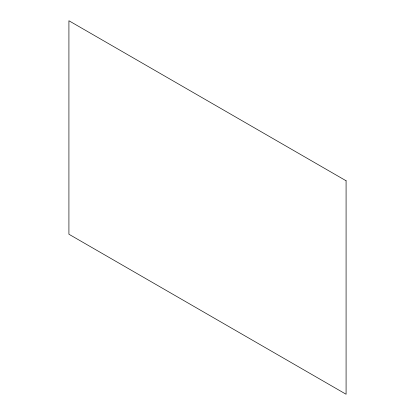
<?xml version="1.0" encoding="UTF-8"?>
<svg xmlns="http://www.w3.org/2000/svg" width="415" height="415" viewBox="0 0 415 415"><rect width="100%" height="100%" fill="white"/><g stroke="black" fill="none" stroke-linecap="round" stroke-linejoin="round"><path stroke-width="0.62" d="M346.084 180.769L68.916 20.75L68.916 234.231L346.084 394.25L346.084 180.769"/></g></svg>
